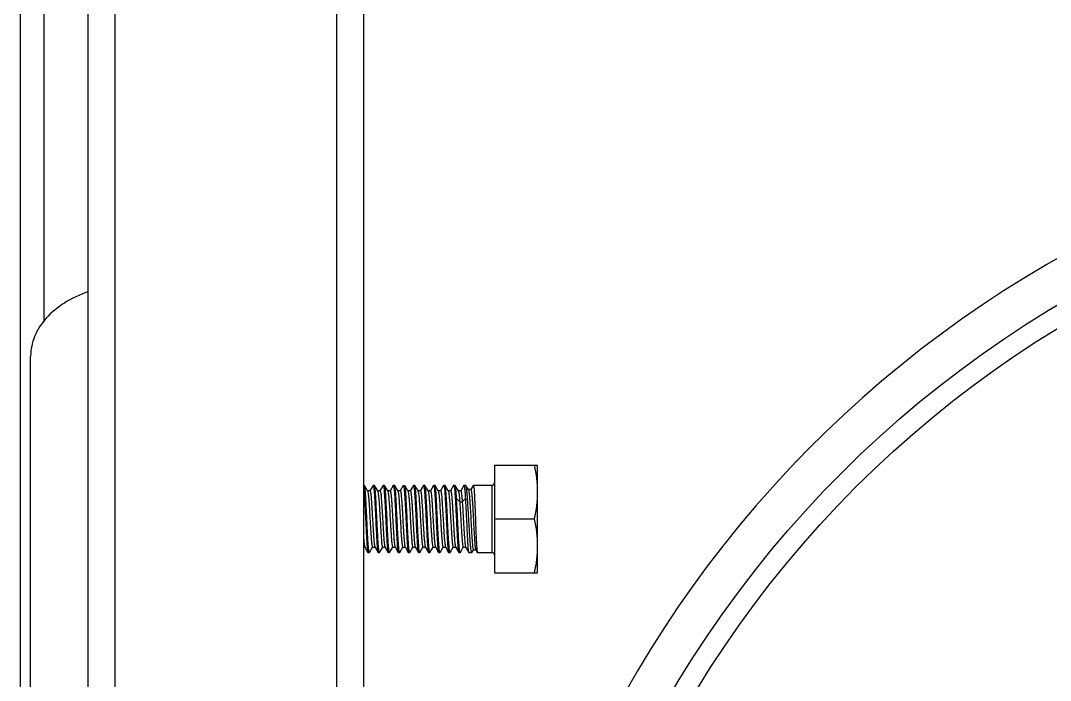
# Model space of a CAD drawing. Extents: x 27938 to 1507990, y 110129 to 923079.
# Drawn here: x 639897 to 641260, y 366108 to 366981 of the extents above; entities that cross this region are included whole.
import ezdxf

# ---------------------------------------------------------------- set-up
doc = ezdxf.new("R2010")
doc.units = 0
doc.header["$LTSCALE"] = 1000
doc.header["$MEASUREMENT"] = 0

msp = doc.modelspace()

# ---------------------------------------------------------------- linework, layer by layer
at = {"linetype": 'Continuous'}
for p, q in [((639897.5, 366000.4), (639897.5, 369014.1)), ((639928.6, 366583.6), (639928.6, 368882.5)), ((639986.5, 368698.5), (639986.5, 365738.8)), ((640022.1, 368698.5), (640022.1, 365738.8)), ((640315.7, 368698.5), (640315.7, 365738.8)), ((640351.3, 368698.5), (640351.3, 365738.8)), ((639910.8, 365463), (639910.8, 366537)), ((640524.8, 366392.8), (640524.8, 366250.4)), ((640524.8, 366392.8), (640581.7, 366392.8)), ((640581.7, 366250.4), (640581.7, 366392.8)), ((640351.3, 366366.1), (640352.4, 366366.1)), ((640352.6, 366366), (640352.4, 366366.1)), ((640356.7, 366358.7), (640352.6, 366366)), ((640363.9, 366366), (640359.8, 366358.9)), ((640363.9, 366366), (640364.1, 366366.1)), ((640364.1, 366366.1), (640365.7, 366366.1)), ((640365.9, 366366), (640365.7, 366366.1)), ((640370.1, 366358.7), (640365.9, 366366)), ((640377.2, 366366), (640373.1, 366358.9)), ((640377.2, 366366), (640377.4, 366366.1)), ((640377.4, 366366.1), (640379.1, 366366.1)), ((640379.2, 366366), (640379.1, 366366.1)), ((640383.4, 366358.7), (640379.2, 366366)), ((640390.6, 366366), (640386.5, 366358.9)), ((640390.6, 366366), (640390.7, 366366.1)), ((640390.7, 366366.1), (640392.4, 366366.1)), ((640392.6, 366366), (640392.4, 366366.1)), ((640396.8, 366358.7), (640392.6, 366366)), ((640403.9, 366366), (640399.8, 366358.9)), ((640410.1, 366358.7), (640405.9, 366366)), ((640417.3, 366366), (640413.2, 366358.9)), ((640417.3, 366366), (640417.4, 366366.1)), ((640417.4, 366366.1), (640419.1, 366366.1)), ((640423.5, 366358.7), (640419.3, 366366)), ((640430.6, 366366), (640426.5, 366358.9)), ((640430.6, 366366), (640430.8, 366366.1)), ((640430.8, 366366.1), (640432.5, 366366.1)), ((640432.6, 366366), (640432.5, 366366.1)), ((640436.8, 366358.7), (640432.6, 366366)), ((640444, 366366), (640439.8, 366358.9)), ((640444, 366366), (640444.1, 366366.1)), ((640444.1, 366366.1), (640445.8, 366366.1)), ((640446, 366366), (640445.8, 366366.1)), ((640450.2, 366358.7), (640446, 366366)), ((640457.3, 366366), (640453.2, 366358.9)), ((640457.3, 366366), (640457.5, 366366.1)), ((640457.5, 366366.1), (640459.1, 366366.1)), ((640459.3, 366366), (640459.1, 366366.1)), ((640463.5, 366358.7), (640459.3, 366366)), ((640470.6, 366366), (640466.5, 366358.9)), ((640470.6, 366366), (640470.8, 366366.1)), ((640470.8, 366366.1), (640472.5, 366366.1)), ((640476.9, 366358.7), (640472.7, 366366)), ((640484, 366366), (640479.9, 366358.9)), ((640484, 366366), (640484.2, 366366.1)), ((640484.2, 366366.1), (640486.7, 366366.1)), ((640486.9, 366365.9), (640486.7, 366366.1)), ((640490.2, 366360.2), (640486.9, 366365.9)), ((640496.5, 366366), (640493.3, 366360.4)), ((640496.5, 366366), (640496.7, 366366.1)), ((640496.7, 366366.1), (640521.2, 366366.1)), ((640521.2, 366366.1), (640521.2, 366277.1)), ((640359.9, 366358.9), (640356.6, 366358.9)), ((640356.7, 366358.7), (640356.9, 366358.5)), ((640373.2, 366358.9), (640370, 366358.9)), ((640386.6, 366358.9), (640383.3, 366358.9)), ((640383.4, 366358.7), (640383.5, 366358.5)), ((640399.9, 366358.9), (640396.7, 366358.9)), ((640396.8, 366358.7), (640396.9, 366358.5)), ((640413.3, 366358.9), (640410, 366358.9)), ((640410.1, 366358.7), (640410.2, 366358.5)), ((640426.6, 366358.9), (640423.4, 366358.9)), ((640440, 366358.9), (640436.7, 366358.9)), ((640436.8, 366358.7), (640436.9, 366358.5)), ((640453.3, 366358.9), (640450.1, 366358.9)), ((640450.2, 366358.7), (640450.3, 366358.5)), ((640466.6, 366358.9), (640463.4, 366358.9)), ((640463.5, 366358.7), (640463.6, 366358.5)), ((640480, 366358.9), (640476.8, 366358.9)), ((640493.4, 366360.4), (640490.1, 366360.4)), ((640474.4, 366348.5), (640478.6, 366344.2)), ((640478.6, 366344.2), (640481.9, 366344.2)), ((640481.9, 366344.2), (640486.1, 366348.5)), ((640422.4, 366321.6), (640422.3, 366324)), ((640434, 366324), (640434.1, 366321.6)), ((640524.8, 366321.6), (640577.7, 366321.6)), ((640351.3, 366284.3), (640353.1, 366284.3)), ((640353, 366284.5), (640357.2, 366277.3)), ((640359.2, 366277.3), (640363.3, 366284.3)), ((640363.2, 366284.3), (640366.4, 366284.3)), ((640366.3, 366284.5), (640370.6, 366277.3)), ((640372.6, 366277.3), (640376.7, 366284.3)), ((640376.6, 366284.3), (640379.8, 366284.3)), ((640379.7, 366284.5), (640383.9, 366277.3)), ((640385.9, 366277.3), (640390, 366284.3)), ((640389.9, 366284.3), (640393.1, 366284.3)), ((640393, 366284.5), (640397.2, 366277.3)), ((640399.3, 366277.3), (640403.4, 366284.3)), ((640403.3, 366284.3), (640406.5, 366284.3)), ((640406.4, 366284.5), (640410.6, 366277.3)), ((640412.6, 366277.3), (640416.7, 366284.3)), ((640416.6, 366284.3), (640419.8, 366284.3)), ((640419.7, 366284.5), (640423.9, 366277.3)), ((640426, 366277.3), (640430, 366284.3)), ((640429.9, 366284.3), (640433.2, 366284.3)), ((640433.1, 366284.5), (640437.3, 366277.3)), ((640439.3, 366277.3), (640443.4, 366284.3)), ((640443.3, 366284.3), (640446.5, 366284.3)), ((640446.4, 366284.5), (640450.6, 366277.3)), ((640452.6, 366277.3), (640456.7, 366284.3)), ((640456.6, 366284.3), (640459.9, 366284.3)), ((640459.8, 366284.5), (640464, 366277.3)), ((640466, 366277.3), (640470.1, 366284.3)), ((640470, 366284.3), (640473.2, 366284.3)), ((640473.1, 366284.5), (640477.3, 366277.3)), ((640479.5, 366277.3), (640483.4, 366284.1)), ((640483.3, 366284.1), (640486.6, 366284.1)), ((640486.5, 366284.3), (640490.5, 366277.3)), ((640357.2, 366277.3), (640357.4, 366277.1)), ((640357.4, 366277.1), (640359.1, 366277.1)), ((640359.2, 366277.3), (640359.1, 366277.1)), ((640370.6, 366277.3), (640370.7, 366277.1)), ((640370.7, 366277.1), (640372.4, 366277.1)), ((640372.6, 366277.3), (640372.4, 366277.1)), ((640383.9, 366277.3), (640384.1, 366277.1)), ((640384.1, 366277.1), (640385.7, 366277.1)), ((640385.9, 366277.3), (640385.7, 366277.1)), ((640397.2, 366277.3), (640397.4, 366277.1)), ((640397.4, 366277.1), (640399.1, 366277.1)), ((640399.3, 366277.3), (640399.1, 366277.1)), ((640410.6, 366277.3), (640410.8, 366277.1)), ((640410.8, 366277.1), (640412.4, 366277.1)), ((640412.6, 366277.3), (640412.4, 366277.1)), ((640423.9, 366277.3), (640424.1, 366277.1)), ((640424.1, 366277.1), (640425.8, 366277.1)), ((640426, 366277.3), (640425.8, 366277.1)), ((640437.3, 366277.3), (640437.5, 366277.1)), ((640437.5, 366277.1), (640439.1, 366277.1)), ((640439.3, 366277.3), (640439.1, 366277.1)), ((640450.6, 366277.3), (640450.8, 366277.1)), ((640450.8, 366277.1), (640452.5, 366277.1)), ((640452.6, 366277.3), (640452.5, 366277.1)), ((640464, 366277.3), (640464.1, 366277.1)), ((640464.1, 366277.1), (640465.8, 366277.1)), ((640466, 366277.3), (640465.8, 366277.1)), ((640477.3, 366277.3), (640477.5, 366277.1)), ((640477.5, 366277.1), (640479.3, 366277.1)), ((640479.5, 366277.3), (640479.3, 366277.1)), ((640490.5, 366277.3), (640490.7, 366277.1)), ((640490.7, 366277.1), (640494.7, 366277.1)), ((640495, 366277.4), (640494.7, 366277.1)), ((640495, 366277.4), (640496.8, 366280.5)), ((640496.7, 366280.5), (640500, 366280.5)), ((640499.9, 366280.7), (640501.9, 366277.2)), ((640501.9, 366277.2), (640502, 366277.1)), ((640502, 366277.1), (640521.2, 366277.1)), ((640524.8, 366250.4), (640581.7, 366250.4))]:
    msp.add_line(p, q, dxfattribs=at)
for radius in [1451.6, 1424.9]:
    msp.add_circle((642010.6, 365356.3), radius, dxfattribs=at)
for centre, radius, start, end in [((642010.6, 365356.3), 1505, 6.8242, 173.1758), ((640521.2, 366369.7), 3.56, 270, 0), ((640521.2, 366273.6), 3.56, 0, 90)]:
    msp.add_arc(centre, radius, start, end, dxfattribs=at)
for points, knots in [([(639986.4, 366622), (639975.6, 366618.3), (639955.5, 366609), (639930.8, 366588.9), (639914.7, 366564.4), (639910.8, 366545.8), (639910.8, 366537)], [0, 0, 0, 0, 0.283922, 0.54373, 0.779554, 1, 1, 1, 1]), ([(640351.3, 366364.6), (640351.6, 366362.6), (640352.1, 366357.3), (640352.7, 366347.7), (640353.4, 366335.4), (640353.8, 366326.4), (640354, 366321.6)], [0, 0, 0, 0, 0.140058, 0.370691, 0.667791, 1, 1, 1, 1]), ([(640355.7, 366321.6), (640355.5, 366327), (640355.1, 366334.9), (640354.6, 366344.9), (640354.2, 366351.4), (640353.8, 366356.9), (640353.4, 366361.1), (640353, 366364), (640352.8, 366365.5), (640352.6, 366366)], [0, 0, 0, 0, 0.363957, 0.530228, 0.678248, 0.80294, 0.900058, 0.966367, 1, 1, 1, 1]), ([(640364.1, 366366.1), (640364.2, 366366.1), (640364.3, 366365.7), (640364.5, 366365.1), (640364.7, 366364), (640365, 366361.9), (640365.4, 366358.1), (640365.8, 366352.7), (640366.2, 366346), (640366.6, 366338.4), (640367, 366330.2), (640367.3, 366324.5), (640367.4, 366321.6)], [0, 0, 0, 0, 0.006677, 0.021736, 0.045902, 0.079117, 0.171507, 0.295565, 0.446598, 0.618848, 0.805696, 1, 1, 1, 1]), ([(640369.1, 366321.6), (640368.8, 366327), (640368.4, 366334.9), (640367.9, 366344.9), (640367.5, 366351.4), (640367.1, 366356.9), (640366.8, 366361.1), (640366.4, 366364), (640366.1, 366365.5), (640365.9, 366366)], [0, 0, 0, 0, 0.363958, 0.530225, 0.678245, 0.80294, 0.90006, 0.966367, 1, 1, 1, 1]), ([(640377.4, 366366.1), (640377.5, 366366.1), (640377.7, 366365.7), (640377.8, 366365.1), (640378.1, 366364), (640378.4, 366361.8), (640378.7, 366358.1), (640379.1, 366352.7), (640379.5, 366346), (640379.9, 366338.4), (640380.3, 366330.2), (640380.6, 366324.5), (640380.7, 366321.6)], [0, 0, 0, 0, 0.006686, 0.021758, 0.045933, 0.079154, 0.171555, 0.295617, 0.446646, 0.618881, 0.805711, 1, 1, 1, 1]), ([(640382.4, 366321.6), (640382.1, 366327), (640381.8, 366334.9), (640381.2, 366344.9), (640380.9, 366351.4), (640380.5, 366356.9), (640380.1, 366361.1), (640379.7, 366364), (640379.5, 366365.5), (640379.2, 366366)], [0, 0, 0, 0, 0.363963, 0.530225, 0.678242, 0.802937, 0.90006, 0.966368, 1, 1, 1, 1]), ([(640390.7, 366366.1), (640390.8, 366366.1), (640391, 366365.7), (640391.2, 366365.1), (640391.4, 366364), (640391.7, 366361.8), (640392.1, 366358.1), (640392.5, 366352.7), (640392.9, 366346), (640393.3, 366338.4), (640393.7, 366330.2), (640393.9, 366324.5), (640394.1, 366321.6)], [0, 0, 0, 0, 0.006697, 0.021779, 0.045964, 0.079195, 0.171609, 0.295674, 0.446694, 0.618911, 0.805729, 1, 1, 1, 1]), ([(640395.8, 366321.6), (640395.5, 366327), (640395.1, 366334.9), (640394.6, 366344.9), (640394.2, 366351.4), (640393.8, 366356.9), (640393.5, 366361.1), (640393.1, 366364), (640392.8, 366365.5), (640392.6, 366366)], [0, 0, 0, 0, 0.363962, 0.530226, 0.678239, 0.802933, 0.900057, 0.966368, 1, 1, 1, 1]), ([(640404.1, 366366.1), (640404.2, 366366.1), (640404.4, 366365.7), (640404.5, 366365.1), (640404.8, 366364), (640405, 366361.9), (640405.4, 366358.1), (640405.8, 366352.7), (640406.2, 366346), (640406.6, 366338.4), (640407, 366330.2), (640407.3, 366324.5), (640407.4, 366321.6)], [0, 0, 0, 0, 0.006676, 0.021733, 0.045899, 0.079113, 0.171508, 0.295569, 0.446596, 0.61884, 0.805693, 1, 1, 1, 1]), ([(640409.1, 366321.6), (640408.8, 366327), (640408.5, 366334.9), (640407.9, 366344.9), (640407.6, 366351.4), (640407.2, 366356.9), (640406.8, 366361.1), (640406.4, 366364), (640406.2, 366365.5), (640405.9, 366366)], [0, 0, 0, 0, 0.363961, 0.530225, 0.678245, 0.802939, 0.90006, 0.966367, 1, 1, 1, 1]), ([(640417.4, 366366.1), (640417.5, 366366.1), (640417.7, 366365.7), (640417.9, 366365.1), (640418.1, 366364), (640418.4, 366361.8), (640418.7, 366358.1), (640419.1, 366352.7), (640419.5, 366346), (640420, 366338.4), (640420.4, 366330.2), (640420.6, 366324.5), (640420.8, 366321.6)], [0, 0, 0, 0, 0.006689, 0.021763, 0.04594, 0.079164, 0.171568, 0.295631, 0.446657, 0.618886, 0.805714, 1, 1, 1, 1]), ([(640419.3, 366366), (640419.3, 366366), (640419.2, 366366.1), (640419.1, 366366.1), (640419.1, 366366.1)], [0, 0, 0, 0, 0.600612, 1, 1, 1, 1]), ([(640422.3, 366324), (640422.1, 366329.2), (640421.7, 366336.6), (640421.2, 366346.2), (640420.8, 366352.3), (640420.5, 366357.4), (640420.1, 366361.4), (640419.7, 366364.1), (640419.5, 366365.5), (640419.3, 366366)], [0, 0, 0, 0, 0.367266, 0.533405, 0.680662, 0.804347, 0.900563, 0.966339, 1, 1, 1, 1]), ([(640430.8, 366366.1), (640430.9, 366366.1), (640431.1, 366365.8), (640431.2, 366365.2), (640431.4, 366364.2), (640431.7, 366362.1), (640432, 366358.7), (640432.4, 366353.5), (640432.8, 366347.3), (640433.2, 366340.1), (640433.6, 366332.2), (640433.9, 366326.8), (640434, 366324)], [0, 0, 0, 0, 0.006689, 0.021571, 0.045424, 0.078208, 0.169526, 0.292465, 0.442701, 0.6149, 0.802905, 1, 1, 1, 1]), ([(640435.8, 366321.6), (640435.5, 366327), (640435.2, 366334.9), (640434.6, 366344.9), (640434.2, 366351.4), (640433.9, 366356.9), (640433.5, 366361.1), (640433.1, 366364), (640432.9, 366365.5), (640432.6, 366366)], [0, 0, 0, 0, 0.363957, 0.530226, 0.678247, 0.80294, 0.900059, 0.966367, 1, 1, 1, 1]), ([(640444.1, 366366.1), (640444.2, 366366.1), (640444.4, 366365.7), (640444.6, 366365.1), (640444.8, 366364), (640445.1, 366361.9), (640445.4, 366358.1), (640445.8, 366352.7), (640446.2, 366346), (640446.6, 366338.4), (640447.1, 366330.2), (640447.3, 366324.5), (640447.5, 366321.6)], [0, 0, 0, 0, 0.00668, 0.021743, 0.045911, 0.079128, 0.171521, 0.29558, 0.446613, 0.618858, 0.805701, 1, 1, 1, 1]), ([(640449.1, 366321.6), (640448.9, 366327), (640448.5, 366334.9), (640448, 366344.9), (640447.6, 366351.4), (640447.2, 366356.9), (640446.9, 366361.1), (640446.4, 366364), (640446.2, 366365.5), (640446, 366366)], [0, 0, 0, 0, 0.363959, 0.530225, 0.678245, 0.80294, 0.900061, 0.966367, 1, 1, 1, 1]), ([(640457.5, 366366.1), (640457.6, 366366.1), (640457.8, 366365.7), (640457.9, 366365.1), (640458.1, 366364), (640458.4, 366361.8), (640458.8, 366358.1), (640459.2, 366352.7), (640459.6, 366346), (640460, 366338.4), (640460.4, 366330.2), (640460.7, 366324.5), (640460.8, 366321.6)], [0, 0, 0, 0, 0.006689, 0.021764, 0.045941, 0.079165, 0.171569, 0.295632, 0.446659, 0.618889, 0.805716, 1, 1, 1, 1]), ([(640462.5, 366321.6), (640462.2, 366327), (640461.9, 366334.9), (640461.3, 366344.9), (640460.9, 366351.4), (640460.5, 366356.9), (640460.2, 366361.1), (640459.8, 366364), (640459.6, 366365.5), (640459.3, 366366)], [0, 0, 0, 0, 0.363963, 0.530225, 0.678242, 0.802937, 0.90006, 0.966368, 1, 1, 1, 1]), ([(640470.8, 366366.1), (640470.9, 366366.1), (640471.1, 366365.7), (640471.3, 366365.1), (640471.5, 366364), (640471.8, 366361.8), (640472.1, 366358.1), (640472.5, 366352.7), (640472.9, 366346), (640473.3, 366338.4), (640473.7, 366330.2), (640474, 366324.5), (640474.2, 366321.6)], [0, 0, 0, 0, 0.006697, 0.021779, 0.045964, 0.079194, 0.171609, 0.295674, 0.446694, 0.618911, 0.805729, 1, 1, 1, 1]), ([(640472.7, 366366), (640472.6, 366366), (640472.6, 366366.1), (640472.5, 366366.1), (640472.5, 366366.1)], [0, 0, 0, 0, 0.600476, 1, 1, 1, 1]), ([(640474.4, 366348.5), (640474.3, 366350.8), (640474.1, 366354.8), (640473.6, 366360.1), (640473.3, 366363.4), (640472.9, 366365.2), (640472.8, 366365.8), (640472.7, 366366)], [0, 0, 0, 0, 0.387446, 0.690986, 0.897716, 0.962073, 1, 1, 1, 1]), ([(640484.2, 366366.1), (640484.3, 366366.1), (640484.5, 366365.6), (640484.7, 366364.8), (640484.9, 366363.3), (640485.2, 366361.3), (640485.4, 366358.8), (640485.8, 366354.5), (640486, 366351), (640486.1, 366348.5)], [0, 0, 0, 0, 0.021546, 0.072917, 0.155846, 0.269667, 0.412995, 0.584026, 1, 1, 1, 1]), ([(640490.6, 366321.6), (640490.3, 366327), (640489.9, 366334.8), (640489.2, 366344.7), (640488.8, 366351.2), (640488.3, 366356.7), (640487.9, 366361), (640487.5, 366363.9), (640487.2, 366365.4), (640486.9, 366365.9)], [0, 0, 0, 0, 0.361155, 0.526427, 0.673911, 0.798642, 0.896457, 0.964179, 1, 1, 1, 1]), ([(640496.7, 366366.1), (640496.7, 366366.1), (640496.9, 366365.7), (640497, 366365.1), (640497.2, 366364), (640497.5, 366361.9), (640497.8, 366358.1), (640498.1, 366352.7), (640498.4, 366346), (640498.7, 366338.4), (640499.1, 366330.2), (640499.3, 366324.5), (640499.4, 366321.6)], [0, 0, 0, 0, 0.006203, 0.021073, 0.045141, 0.078305, 0.170688, 0.294821, 0.44599, 0.618417, 0.805472, 1, 1, 1, 1]), ([(640356.9, 366358.5), (640357.1, 366357.9), (640357.3, 366356.4), (640357.7, 366353.5), (640358.1, 366349.5), (640358.6, 366342.4), (640359.3, 366332.1), (640359.9, 366321.1), (640360.4, 366312.1), (640360.8, 366305.6), (640361.2, 366299.7), (640361.6, 366294.6), (640362, 366290.4), (640362.3, 366287.3), (640362.7, 366285.4), (640362.9, 366284.6), (640363.1, 366284.3), (640363.2, 366284.3)], [0, 0, 0, 0, 0.023208, 0.06259, 0.116944, 0.184435, 0.349152, 0.534126, 0.626268, 0.713899, 0.79398, 0.86374, 0.920773, 0.963144, 0.989509, 0.996558, 1, 1, 1, 1]), ([(640359.9, 366358.9), (640360, 366358.9), (640360.2, 366358.6), (640360.4, 366357.8), (640360.8, 366355.8), (640361.1, 366352.6), (640361.5, 366348.3), (640361.9, 366343), (640362.3, 366337), (640362.7, 366330.3), (640363.2, 366321.1), (640363.8, 366312), (640364.3, 366303.3), (640364.7, 366297.5), (640365.1, 366292.7), (640365.5, 366288.9), (640365.9, 366286.3), (640366.1, 366284.9), (640366.3, 366284.5)], [0, 0, 0, 0, 0.003516, 0.010771, 0.037949, 0.081609, 0.140308, 0.211978, 0.294061, 0.383613, 0.477416, 0.664254, 0.750571, 0.827952, 0.893624, 0.945254, 0.981055, 1, 1, 1, 1]), ([(640370.1, 366358.7), (640370.2, 366358.5), (640370.4, 366357.8), (640370.8, 366355.7), (640371.2, 366351.7), (640371.8, 366345.6), (640372.3, 366338), (640372.8, 366329.4), (640373.5, 366317.4), (640374, 366308.3), (640374.4, 366302.4)], [0, 0, 0, 0, 0.014139, 0.038106, 0.114569, 0.22512, 0.362916, 0.519336, 0.684562, 1, 1, 1, 1]), ([(640373.2, 366358.9), (640373.4, 366358.9), (640373.6, 366358.3), (640373.8, 366357.4), (640374.1, 366355.8), (640374.4, 366353.6), (640374.6, 366350.9), (640375, 366346.3), (640375.5, 366339.5), (640376, 366330.6), (640376.6, 366321.1), (640377.1, 366311.6), (640377.5, 366305.4), (640377.7, 366302.4)], [0, 0, 0, 0, 0.007549, 0.025288, 0.053782, 0.092698, 0.14142, 0.199125, 0.337396, 0.498012, 0.669894, 0.841157, 1, 1, 1, 1]), ([(640383.5, 366358.5), (640383.8, 366358), (640384, 366356.4), (640384.4, 366353.6), (640384.8, 366349.6), (640385.3, 366342.5), (640386, 366332.1), (640386.6, 366321.2), (640387.1, 366312.1), (640387.5, 366305.7), (640387.9, 366299.8), (640388.3, 366294.6), (640388.7, 366290.4), (640389, 366287.3), (640389.4, 366285.4), (640389.6, 366284.6), (640389.8, 366284.3), (640389.9, 366284.3)], [0, 0, 0, 0, 0.022931, 0.062083, 0.116262, 0.183637, 0.34829, 0.533386, 0.625634, 0.713389, 0.793599, 0.863481, 0.920621, 0.963074, 0.989491, 0.996553, 1, 1, 1, 1]), ([(640386.6, 366358.9), (640386.7, 366358.9), (640386.9, 366358.6), (640387.1, 366357.8), (640387.5, 366355.8), (640387.8, 366352.6), (640388.2, 366348.3), (640388.6, 366343), (640389, 366337), (640389.4, 366330.3), (640389.9, 366321.1), (640390.4, 366312), (640391, 366303.3), (640391.4, 366297.5), (640391.8, 366292.7), (640392.1, 366288.9), (640392.5, 366286.3), (640392.8, 366284.9), (640393, 366284.5)], [0, 0, 0, 0, 0.003516, 0.010771, 0.037949, 0.081609, 0.140308, 0.211978, 0.294061, 0.383613, 0.477416, 0.664254, 0.750571, 0.827952, 0.893624, 0.945254, 0.981055, 1, 1, 1, 1]), ([(640396.9, 366358.5), (640397.1, 366358), (640397.4, 366356.4), (640397.7, 366353.6), (640398.1, 366349.6), (640398.7, 366342.5), (640399.3, 366332.2), (640399.9, 366321.2), (640400.5, 366312.1), (640400.8, 366305.7), (640401.2, 366299.8), (640401.6, 366294.6), (640402, 366290.4), (640402.4, 366287.3), (640402.7, 366285.4), (640403, 366284.6), (640403.2, 366284.3), (640403.3, 366284.3)], [0, 0, 0, 0, 0.022792, 0.061828, 0.11592, 0.183237, 0.347858, 0.533014, 0.625317, 0.713133, 0.793408, 0.863351, 0.920544, 0.963039, 0.989482, 0.996551, 1, 1, 1, 1]), ([(640399.9, 366358.9), (640400, 366358.9), (640400.2, 366358.6), (640400.5, 366357.8), (640400.8, 366355.8), (640401.2, 366352.6), (640401.6, 366348.3), (640402, 366343), (640402.4, 366337), (640402.8, 366330.3), (640403.3, 366321.1), (640403.8, 366312), (640404.3, 366303.3), (640404.7, 366297.5), (640405.1, 366292.7), (640405.5, 366288.9), (640405.9, 366286.3), (640406.1, 366284.9), (640406.4, 366284.5)], [0, 0, 0, 0, 0.003516, 0.010771, 0.037949, 0.081609, 0.140308, 0.211978, 0.294061, 0.383613, 0.477416, 0.664254, 0.750571, 0.827952, 0.893624, 0.945254, 0.981055, 1, 1, 1, 1]), ([(640410.2, 366358.5), (640410.4, 366358), (640410.7, 366356.5), (640411.1, 366353.6), (640411.5, 366349.7), (640412, 366342.6), (640412.7, 366332.2), (640413.3, 366321.2), (640413.8, 366312.2), (640414.2, 366305.7), (640414.6, 366299.8), (640415, 366294.6), (640415.4, 366290.4), (640415.7, 366287.3), (640416.1, 366285.4), (640416.3, 366284.6), (640416.5, 366284.3), (640416.6, 366284.3)], [0, 0, 0, 0, 0.022654, 0.061574, 0.115578, 0.182837, 0.347426, 0.532643, 0.624999, 0.712877, 0.793216, 0.863221, 0.920468, 0.963004, 0.989473, 0.996549, 1, 1, 1, 1]), ([(640413.3, 366358.9), (640413.3, 366358.9), (640413.5, 366358.6), (640413.8, 366357.8), (640414.2, 366355.8), (640414.5, 366352.6), (640414.9, 366348.3), (640415.3, 366343), (640415.7, 366337), (640416.1, 366330.3), (640416.6, 366321.1), (640417.1, 366312), (640417.7, 366303.3), (640418.1, 366297.5), (640418.5, 366292.7), (640418.8, 366288.9), (640419.2, 366286.3), (640419.5, 366284.9), (640419.7, 366284.5)], [0, 0, 0, 0, 0.003516, 0.010772, 0.037949, 0.081609, 0.140308, 0.211978, 0.294061, 0.383612, 0.477416, 0.664254, 0.750571, 0.827952, 0.893624, 0.945254, 0.981055, 1, 1, 1, 1]), ([(640423.5, 366358.7), (640423.7, 366358.3), (640423.9, 366357.1), (640424.3, 366354.8), (640424.6, 366351.4), (640425, 366347.1), (640425.4, 366342), (640425.9, 366334.1), (640426.2, 366327.9), (640426.5, 366323.6)], [0, 0, 0, 0, 0.036414, 0.10397, 0.201071, 0.324823, 0.471425, 0.636308, 1, 1, 1, 1]), ([(640426.6, 366358.9), (640426.7, 366358.9), (640426.9, 366358.6), (640427.2, 366357.8), (640427.5, 366355.8), (640427.9, 366352.7), (640428.3, 366348.4), (640428.6, 366343.1), (640429.2, 366334.8), (640429.6, 366328.2), (640429.8, 366323.6)], [0, 0, 0, 0, 0.007368, 0.022553, 0.07941, 0.170757, 0.293599, 0.443643, 0.615565, 1, 1, 1, 1]), ([(640436.9, 366358.5), (640437.1, 366358), (640437.4, 366356.5), (640437.8, 366353.7), (640438.1, 366349.7), (640438.7, 366342.6), (640439.3, 366332.3), (640440, 366321.3), (640440.5, 366312.2), (640440.9, 366305.7), (640441.3, 366299.8), (640441.7, 366294.7), (640442, 366290.4), (640442.4, 366287.3), (640442.8, 366285.4), (640443, 366284.6), (640443.2, 366284.3), (640443.3, 366284.3)], [0, 0, 0, 0, 0.022376, 0.061065, 0.114893, 0.182035, 0.346559, 0.531898, 0.624361, 0.712364, 0.792832, 0.86296, 0.920314, 0.962934, 0.989455, 0.996544, 1, 1, 1, 1]), ([(640440, 366358.9), (640440, 366358.9), (640440.2, 366358.6), (640440.5, 366357.8), (640440.9, 366355.8), (640441.2, 366352.6), (640441.6, 366348.3), (640442, 366343), (640442.4, 366337), (640442.8, 366330.3), (640443.3, 366321.1), (640443.8, 366312), (640444.4, 366303.3), (640444.8, 366297.5), (640445.2, 366292.7), (640445.5, 366288.9), (640445.9, 366286.3), (640446.2, 366284.9), (640446.4, 366284.5)], [0, 0, 0, 0, 0.003515, 0.010772, 0.037949, 0.081609, 0.140308, 0.211978, 0.294061, 0.383612, 0.477416, 0.664253, 0.750571, 0.827952, 0.893624, 0.945254, 0.981055, 1, 1, 1, 1]), ([(640450.3, 366358.5), (640450.5, 366358), (640450.7, 366356.5), (640451.1, 366353.7), (640451.5, 366349.8), (640452.1, 366342.7), (640452.7, 366332.3), (640453.3, 366321.3), (640453.8, 366312.2), (640454.2, 366305.8), (640454.6, 366299.8), (640455, 366294.7), (640455.4, 366290.4), (640455.7, 366287.3), (640456.1, 366285.4), (640456.4, 366284.6), (640456.5, 366284.3), (640456.6, 366284.3)], [0, 0, 0, 0, 0.022237, 0.060809, 0.11455, 0.181633, 0.346125, 0.531524, 0.624042, 0.712107, 0.792639, 0.862829, 0.920237, 0.962898, 0.989446, 0.996542, 1, 1, 1, 1]), ([(640453.3, 366358.9), (640453.4, 366358.9), (640453.6, 366358.6), (640453.8, 366357.8), (640454.2, 366355.8), (640454.6, 366352.6), (640455, 366348.3), (640455.3, 366343), (640455.7, 366337), (640456.1, 366330.3), (640456.7, 366321.1), (640457.2, 366312), (640457.7, 366303.3), (640458.1, 366297.5), (640458.5, 366292.7), (640458.9, 366288.9), (640459.3, 366286.3), (640459.5, 366284.9), (640459.8, 366284.5)], [0, 0, 0, 0, 0.003515, 0.010772, 0.037949, 0.081609, 0.140308, 0.211978, 0.294061, 0.383612, 0.477415, 0.664253, 0.750571, 0.827952, 0.893624, 0.945254, 0.981055, 1, 1, 1, 1]), ([(640463.6, 366358.5), (640463.8, 366358), (640464.1, 366356.5), (640464.5, 366353.7), (640464.8, 366349.8), (640465.4, 366342.7), (640466, 366332.4), (640466.7, 366321.4), (640467.2, 366312.3), (640467.6, 366305.8), (640468, 366299.8), (640468.3, 366294.7), (640468.7, 366290.5), (640469.1, 366287.3), (640469.4, 366285.4), (640469.7, 366284.6), (640469.9, 366284.3), (640470, 366284.3)], [0, 0, 0, 0, 0.022098, 0.060554, 0.114206, 0.18123, 0.34569, 0.53115, 0.623722, 0.711849, 0.792446, 0.862698, 0.92016, 0.962863, 0.989437, 0.99654, 1, 1, 1, 1]), ([(640466.6, 366358.9), (640466.7, 366358.9), (640466.9, 366358.6), (640467.2, 366357.8), (640467.5, 366355.8), (640467.9, 366352.6), (640468.3, 366348.3), (640468.7, 366343), (640469.1, 366337), (640469.5, 366330.3), (640470, 366321.1), (640470.5, 366312), (640471.1, 366303.3), (640471.5, 366297.5), (640471.9, 366292.7), (640472.2, 366288.9), (640472.6, 366286.3), (640472.9, 366284.9), (640473.1, 366284.5)], [0, 0, 0, 0, 0.003515, 0.010772, 0.037949, 0.081609, 0.140308, 0.211978, 0.294061, 0.383612, 0.477415, 0.664253, 0.750571, 0.827952, 0.893624, 0.945254, 0.981055, 1, 1, 1, 1]), ([(640476.9, 366358.7), (640477.1, 366358.3), (640477.4, 366356.7), (640477.8, 366353.7), (640478.2, 366349.4), (640478.5, 366346), (640478.6, 366344.2)], [0, 0, 0, 0, 0.108395, 0.316903, 0.618184, 1, 1, 1, 1]), ([(640480, 366358.9), (640480.1, 366358.9), (640480.3, 366358.5), (640480.5, 366357.8), (640480.8, 366356.5), (640481.1, 366354), (640481.5, 366349.9), (640481.8, 366346.2), (640481.9, 366344.2)], [0, 0, 0, 0, 0.023235, 0.075178, 0.15823, 0.271917, 0.585415, 1, 1, 1, 1]), ([(640490.2, 366360.2), (640490.5, 366359.8), (640490.7, 366358.3), (640491.2, 366355.5), (640491.5, 366351.3), (640491.9, 366346.1), (640492.3, 366339.9), (640492.9, 366330.5), (640493.4, 366320.6), (640493.9, 366310.7), (640494.3, 366303.7), (640494.7, 366297.2), (640495.1, 366291.6), (640495.5, 366287.1), (640495.8, 366283.7), (640496.2, 366281.7), (640496.4, 366280.8), (640496.6, 366280.5), (640496.7, 366280.5)], [0, 0, 0, 0, 0.018844, 0.055045, 0.107437, 0.174076, 0.252464, 0.339678, 0.527511, 0.621285, 0.710453, 0.791854, 0.862644, 0.920393, 0.963178, 0.989688, 0.996707, 1, 1, 1, 1]), ([(640493.4, 366360.4), (640493.5, 366360.4), (640493.7, 366360.1), (640493.8, 366359.5), (640494, 366358.6), (640494.3, 366356.7), (640494.7, 366353.5), (640495.1, 366348.7), (640495.5, 366343), (640495.9, 366336.4), (640496.3, 366329.2), (640496.8, 366319.3), (640497.3, 366309.5), (640497.9, 366300.3), (640498.2, 366294.2), (640498.6, 366289.1), (640499, 366285.2), (640499.4, 366282.5), (640499.6, 366281.1), (640499.9, 366280.7)], [0, 0, 0, 0, 0.003488, 0.010904, 0.022688, 0.038824, 0.083607, 0.143647, 0.216697, 0.300025, 0.390537, 0.484902, 0.671459, 0.756962, 0.833182, 0.897479, 0.947675, 0.982144, 1, 1, 1, 1]), ([(640475.8, 366321.6), (640475.7, 366324), (640475.3, 366333), (640474.8, 366342), (640474.4, 366348.5)], [0, 0, 0, 0, 0.2673, 1, 1, 1, 1]), ([(640478.6, 366344.2), (640478.8, 366341.2), (640479.2, 366334.8), (640479.8, 366325), (640480.4, 366314.9), (640480.9, 366305.3), (640481.4, 366298), (640481.8, 366292.9), (640482.1, 366289.9), (640482.4, 366287.5), (640482.7, 366285.7), (640482.9, 366284.7), (640483.2, 366284.1), (640483.3, 366284.1)], [0, 0, 0, 0, 0.15003, 0.317321, 0.489066, 0.652114, 0.794019, 0.853588, 0.904016, 0.944371, 0.97394, 0.992316, 1, 1, 1, 1]), ([(640481.9, 366344.2), (640482.4, 366338.1), (640482.9, 366328.7), (640483.6, 366316.2), (640484.2, 366306.9), (640484.7, 366298.6), (640485.2, 366292.6), (640485.6, 366288.8), (640485.9, 366286.7), (640486.1, 366285.3), (640486.3, 366284.5), (640486.5, 366284.3)], [0, 0, 0, 0, 0.303539, 0.468638, 0.62733, 0.768529, 0.882427, 0.926602, 0.961222, 0.985757, 1, 1, 1, 1]), ([(640486.1, 366348.5), (640486.2, 366346.5), (640486.7, 366337.5), (640487.2, 366328.6), (640487.5, 366321.6)], [0, 0, 0, 0, 0.22604, 1, 1, 1, 1]), ([(640426.5, 366323.6), (640426.6, 366321.1), (640426.9, 366316.2), (640427.3, 366308.9), (640427.8, 366302.2), (640428.2, 366296.3), (640428.6, 366291.5), (640429, 366288.1), (640429.3, 366286.2), (640429.5, 366285.2), (640429.6, 366284.6), (640429.8, 366284.3), (640429.9, 366284.3)], [0, 0, 0, 0, 0.191103, 0.376469, 0.548513, 0.700189, 0.825314, 0.918839, 0.952565, 0.977198, 0.992701, 1, 1, 1, 1]), ([(640429.8, 366323.6), (640430.1, 366319), (640430.5, 366312.1), (640431, 366303.4), (640431.4, 366297.6), (640431.8, 366292.8), (640432.2, 366288.9), (640432.6, 366286.3), (640432.8, 366284.9), (640433.1, 366284.5)], [0, 0, 0, 0, 0.357179, 0.522363, 0.670515, 0.796289, 0.895183, 0.963748, 1, 1, 1, 1]), ([(640354, 366321.6), (640354.3, 366316.2), (640354.7, 366308.4), (640355.2, 366298.3), (640355.6, 366291.8), (640356, 366286.4), (640356.3, 366282.1), (640356.7, 366279.2), (640357, 366277.7), (640357.2, 366277.3)], [0, 0, 0, 0, 0.364017, 0.530302, 0.678331, 0.803024, 0.900132, 0.966412, 1, 1, 1, 1]), ([(640359.1, 366277.1), (640359, 366277.1), (640358.8, 366277.5), (640358.6, 366278.1), (640358.4, 366279.2), (640358.1, 366281.4), (640357.7, 366285.1), (640357.3, 366290.6), (640356.9, 366297.2), (640356.5, 366304.8), (640356.1, 366313), (640355.9, 366318.7), (640355.7, 366321.6)], [0, 0, 0, 0, 0.006682, 0.021748, 0.045918, 0.079135, 0.171528, 0.295585, 0.446611, 0.618853, 0.805701, 1, 1, 1, 1]), ([(640367.4, 366321.6), (640367.6, 366316.2), (640368, 366308.4), (640368.6, 366298.3), (640368.9, 366291.8), (640369.3, 366286.4), (640369.7, 366282.1), (640370.1, 366279.2), (640370.3, 366277.7), (640370.6, 366277.3)], [0, 0, 0, 0, 0.364034, 0.530327, 0.678354, 0.803043, 0.900143, 0.966415, 1, 1, 1, 1]), ([(640370.2, 366298.7), (640370.1, 366300.5), (640369.7, 366308.1), (640369.3, 366315.8), (640369.1, 366321.6)], [0, 0, 0, 0, 0.233581, 1, 1, 1, 1]), ([(640380.7, 366321.6), (640380.8, 366319.6), (640381.2, 366312), (640381.6, 366304.3), (640381.9, 366298.7)], [0, 0, 0, 0, 0.261816, 1, 1, 1, 1]), ([(640385.7, 366277.1), (640385.6, 366277.1), (640385.4, 366277.5), (640385.3, 366278.1), (640385.1, 366279.2), (640384.8, 366281.4), (640384.4, 366285.1), (640384, 366290.6), (640383.6, 366297.2), (640383.2, 366304.8), (640382.8, 366313), (640382.5, 366318.7), (640382.4, 366321.6)], [0, 0, 0, 0, 0.006692, 0.02177, 0.045951, 0.079177, 0.171585, 0.295649, 0.446674, 0.618898, 0.805721, 1, 1, 1, 1]), ([(640394.1, 366321.6), (640394.3, 366316.2), (640394.7, 366308.4), (640395.2, 366298.3), (640395.6, 366291.8), (640396, 366286.4), (640396.4, 366282.1), (640396.8, 366279.2), (640397, 366277.7), (640397.2, 366277.3)], [0, 0, 0, 0, 0.364024, 0.530311, 0.678341, 0.803035, 0.90014, 0.966414, 1, 1, 1, 1]), ([(640399.1, 366277.1), (640399, 366277.1), (640398.8, 366277.5), (640398.6, 366278.1), (640398.4, 366279.2), (640398.1, 366281.4), (640397.8, 366285.1), (640397.4, 366290.6), (640397, 366297.2), (640396.6, 366304.8), (640396.2, 366313), (640395.9, 366318.7), (640395.8, 366321.6)], [0, 0, 0, 0, 0.006683, 0.021749, 0.045921, 0.079139, 0.171536, 0.295597, 0.446627, 0.618868, 0.805705, 1, 1, 1, 1]), ([(640407.4, 366321.6), (640407.7, 366316.2), (640408.1, 366308.4), (640408.6, 366298.3), (640409, 366291.8), (640409.4, 366286.4), (640409.7, 366282.1), (640410.1, 366279.2), (640410.3, 366277.7), (640410.6, 366277.3)], [0, 0, 0, 0, 0.364021, 0.530312, 0.678344, 0.803036, 0.900139, 0.966413, 1, 1, 1, 1]), ([(640412.4, 366277.1), (640412.3, 366277.1), (640412.1, 366277.5), (640412, 366278.1), (640411.8, 366279.2), (640411.5, 366281.4), (640411.1, 366285.1), (640410.7, 366290.6), (640410.3, 366297.2), (640409.9, 366304.8), (640409.5, 366313), (640409.2, 366318.7), (640409.1, 366321.6)], [0, 0, 0, 0, 0.006673, 0.021728, 0.04589, 0.079102, 0.171488, 0.295544, 0.446579, 0.618833, 0.80569, 1, 1, 1, 1]), ([(640420.8, 366321.6), (640421, 366316.2), (640421.4, 366308.4), (640421.9, 366298.3), (640422.3, 366291.8), (640422.7, 366286.4), (640423.1, 366282.1), (640423.5, 366279.2), (640423.7, 366277.7), (640423.9, 366277.3)], [0, 0, 0, 0, 0.364022, 0.530315, 0.678347, 0.803036, 0.900137, 0.966413, 1, 1, 1, 1]), ([(640425.8, 366277.1), (640425.7, 366277.1), (640425.5, 366277.5), (640425.3, 366278.1), (640425.1, 366279.2), (640424.8, 366281.4), (640424.5, 366285.1), (640424.1, 366290.6), (640423.7, 366297.2), (640423.3, 366304.8), (640422.9, 366313), (640422.6, 366318.7), (640422.4, 366321.6)], [0, 0, 0, 0, 0.006671, 0.021725, 0.045886, 0.079098, 0.171491, 0.295553, 0.446588, 0.618835, 0.805687, 1, 1, 1, 1]), ([(640434.1, 366321.6), (640434.4, 366316.2), (640434.8, 366308.4), (640435.3, 366298.3), (640435.7, 366291.8), (640436.1, 366286.4), (640436.4, 366282.1), (640436.8, 366279.2), (640437, 366277.7), (640437.3, 366277.3)], [0, 0, 0, 0, 0.364016, 0.530299, 0.678328, 0.803022, 0.900132, 0.966412, 1, 1, 1, 1]), ([(640439.1, 366277.1), (640439, 366277.1), (640438.8, 366277.5), (640438.7, 366278.1), (640438.5, 366279.2), (640438.2, 366281.4), (640437.8, 366285.1), (640437.4, 366290.6), (640437, 366297.2), (640436.6, 366304.8), (640436.2, 366313), (640435.9, 366318.7), (640435.8, 366321.6)], [0, 0, 0, 0, 0.006683, 0.021751, 0.045922, 0.07914, 0.171535, 0.295594, 0.446618, 0.618857, 0.805703, 1, 1, 1, 1]), ([(640447.5, 366321.6), (640447.7, 366316.2), (640448.1, 366308.4), (640448.6, 366298.3), (640449, 366291.8), (640449.4, 366286.4), (640449.7, 366282.1), (640450.2, 366279.2), (640450.4, 366277.7), (640450.6, 366277.3)], [0, 0, 0, 0, 0.364034, 0.530325, 0.678352, 0.803041, 0.900142, 0.966414, 1, 1, 1, 1]), ([(640452.5, 366277.1), (640452.4, 366277.1), (640452.2, 366277.5), (640452, 366278.1), (640451.8, 366279.2), (640451.5, 366281.4), (640451.2, 366285.1), (640450.8, 366290.6), (640450.4, 366297.2), (640450, 366304.8), (640449.5, 366313), (640449.3, 366318.7), (640449.1, 366321.6)], [0, 0, 0, 0, 0.006696, 0.021778, 0.045963, 0.079194, 0.171608, 0.295673, 0.446692, 0.618909, 0.805729, 1, 1, 1, 1]), ([(640460.8, 366321.6), (640461.1, 366316.2), (640461.4, 366308.4), (640462, 366298.3), (640462.4, 366291.8), (640462.7, 366286.4), (640463.1, 366282.1), (640463.5, 366279.2), (640463.7, 366277.7), (640464, 366277.3)], [0, 0, 0, 0, 0.364027, 0.530312, 0.678339, 0.803032, 0.900139, 0.966415, 1, 1, 1, 1]), ([(640465.8, 366277.1), (640465.7, 366277.1), (640465.5, 366277.5), (640465.4, 366278.1), (640465.2, 366279.2), (640464.9, 366281.4), (640464.5, 366285.1), (640464.1, 366290.6), (640463.7, 366297.2), (640463.3, 366304.8), (640462.9, 366313), (640462.6, 366318.7), (640462.5, 366321.6)], [0, 0, 0, 0, 0.006693, 0.021771, 0.045952, 0.079179, 0.171588, 0.295652, 0.446676, 0.6189, 0.805722, 1, 1, 1, 1]), ([(640474.2, 366321.6), (640474.4, 366316.2), (640474.8, 366308.4), (640475.3, 366298.3), (640475.7, 366291.8), (640476.1, 366286.4), (640476.4, 366282.1), (640476.9, 366279.2), (640477.1, 366277.7), (640477.3, 366277.3)], [0, 0, 0, 0, 0.364025, 0.530311, 0.678341, 0.803035, 0.90014, 0.966414, 1, 1, 1, 1]), ([(640479.3, 366277.1), (640479.2, 366277.1), (640479, 366277.5), (640478.8, 366278.1), (640478.6, 366279.2), (640478.3, 366281.4), (640477.9, 366285.1), (640477.5, 366290.6), (640477.1, 366297.2), (640476.7, 366304.8), (640476.3, 366313), (640476, 366318.7), (640475.8, 366321.6)], [0, 0, 0, 0, 0.006868, 0.022, 0.046199, 0.079427, 0.17181, 0.295831, 0.44681, 0.618994, 0.805771, 1, 1, 1, 1]), ([(640487.5, 366321.6), (640487.7, 366316.2), (640488.1, 366308.3), (640488.6, 366298.3), (640489, 366291.7), (640489.4, 366286.3), (640489.7, 366282), (640490.1, 366279.2), (640490.3, 366277.7), (640490.5, 366277.3)], [0, 0, 0, 0, 0.365079, 0.53175, 0.679987, 0.804667, 0.901508, 0.967249, 1, 1, 1, 1]), ([(640494.7, 366277.1), (640494.6, 366277.1), (640494.4, 366277.5), (640494, 366278.6), (640493.6, 366281), (640493.1, 366285.1), (640492.6, 366290.6), (640492.1, 366297.2), (640491.6, 366304.8), (640491.1, 366313), (640490.8, 366318.7), (640490.6, 366321.6)], [0, 0, 0, 0, 0.007547, 0.022985, 0.080637, 0.173055, 0.296975, 0.447746, 0.61965, 0.806111, 1, 1, 1, 1]), ([(640499.4, 366321.6), (640499.6, 366316.2), (640499.9, 366308.2), (640500.3, 366298), (640500.6, 366291.5), (640500.9, 366286), (640501.2, 366281.8), (640501.5, 366279), (640501.6, 366277.6), (640501.9, 366277.2)], [0, 0, 0, 0, 0.36864, 0.53657, 0.68548, 0.810114, 0.906077, 0.97003, 1, 1, 1, 1]), ([(640351.3, 366298.8), (640351.4, 366297), (640351.7, 366293.7), (640352, 366289.4), (640352.5, 366286.5), (640352.7, 366285), (640353, 366284.5)], [0, 0, 0, 0, 0.381924, 0.683092, 0.891493, 1, 1, 1, 1]), ([(640372.4, 366277.1), (640372.2, 366277.1), (640372, 366277.8), (640371.8, 366278.8), (640371.5, 366280.7), (640371.3, 366283.1), (640371, 366286.2), (640370.6, 366291.5), (640370.4, 366295.7), (640370.2, 366298.7)], [0, 0, 0, 0, 0.021095, 0.073096, 0.157182, 0.272316, 0.416719, 0.588047, 1, 1, 1, 1]), ([(640374.4, 366302.4), (640374.5, 366299.9), (640374.8, 366296.4), (640375.2, 366292), (640375.4, 366289.3), (640375.7, 366287.3), (640376, 366285.7), (640376.2, 366284.9), (640376.4, 366284.3), (640376.6, 366284.3)], [0, 0, 0, 0, 0.410879, 0.581806, 0.725913, 0.840918, 0.925076, 0.977487, 1, 1, 1, 1]), ([(640377.7, 366302.4), (640377.9, 366300.1), (640378.1, 366296), (640378.6, 366290.7), (640379, 366287.2), (640379.4, 366285.3), (640379.6, 366284.7), (640379.7, 366284.5)], [0, 0, 0, 0, 0.381097, 0.684377, 0.893928, 0.960143, 1, 1, 1, 1]), ([(640381.9, 366298.7), (640382, 366295.9), (640382.3, 366291), (640382.8, 366285.2), (640383.1, 366281.5), (640383.3, 366279.6), (640383.6, 366278.2), (640383.8, 366277.5), (640383.9, 366277.3)], [0, 0, 0, 0, 0.386254, 0.691736, 0.808776, 0.899775, 0.963628, 1, 1, 1, 1])]:
    msp.add_open_spline(points, degree=3, knots=knots, dxfattribs=at)
for points in [[(640581.7, 366357.2), (640581.7, 366369.1), (640580.2, 366381.1), (640577.7, 366392.8)], [(640577.7, 366321.6), (640580.2, 366333.3), (640581.7, 366345.3), (640581.7, 366357.2)], [(640581.7, 366286), (640581.7, 366298), (640580.2, 366309.9), (640577.7, 366321.6)], [(640577.7, 366250.4), (640580.2, 366262.1), (640581.7, 366274.1), (640581.7, 366286)]]:
    msp.add_open_spline(points, degree=3, dxfattribs=at)

doc.saveas('drawing.dxf')
